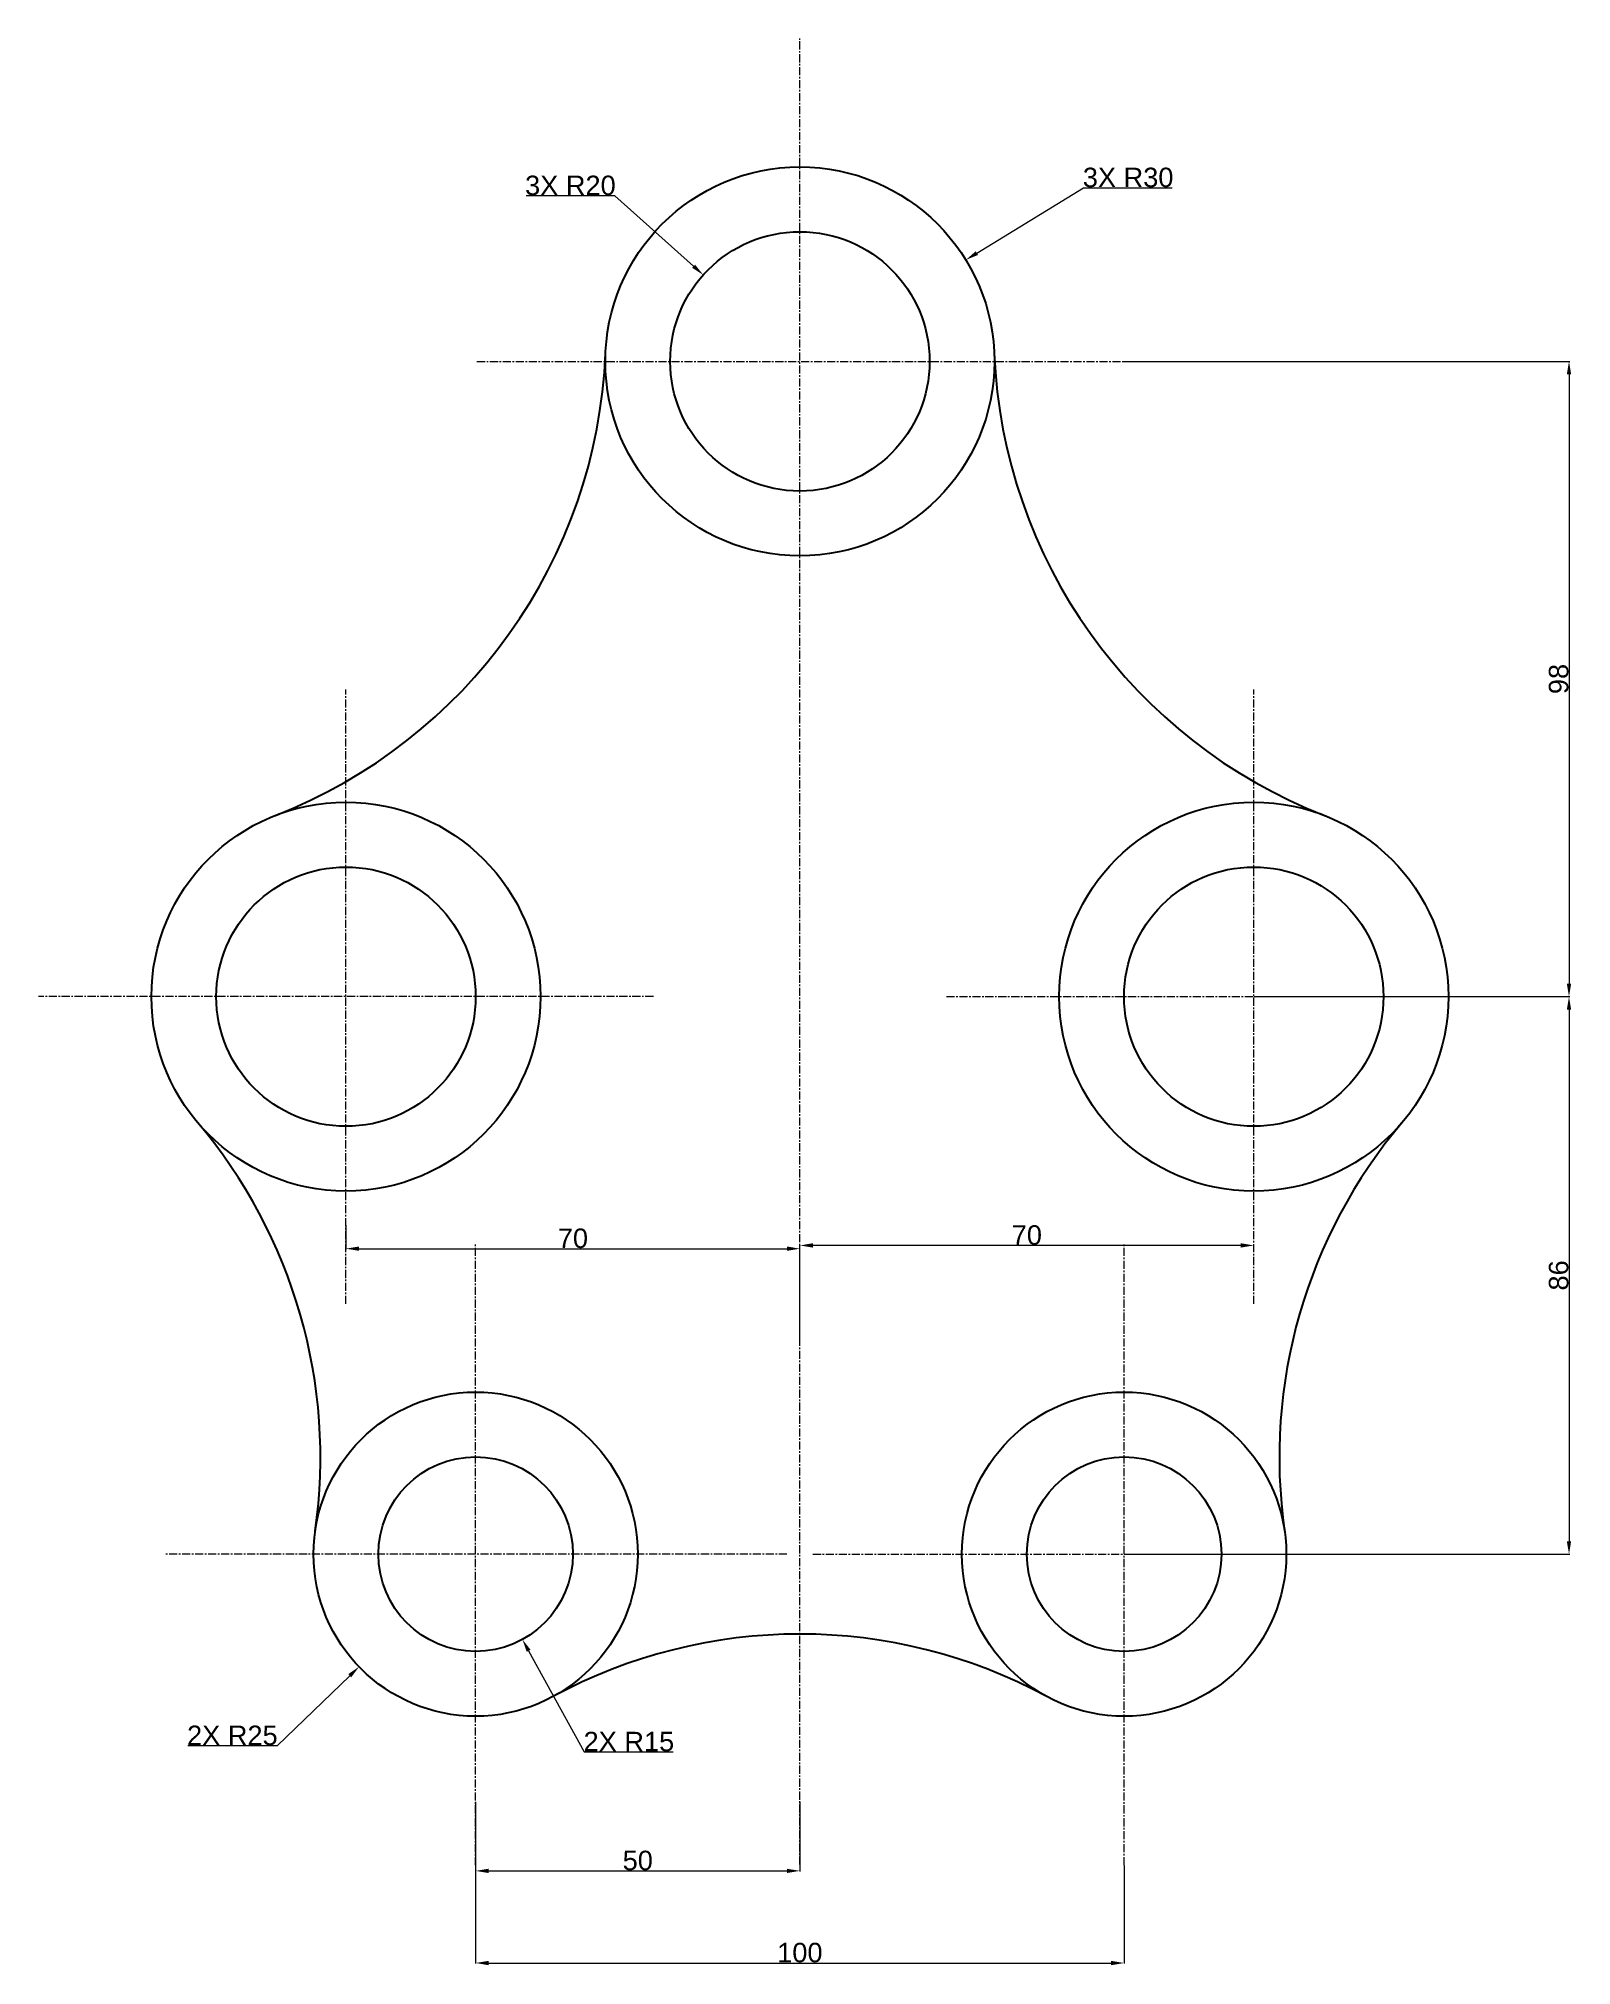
# Model space of a CAD drawing. Header units: millimetres. Extents: x -117 to 119, y -247 to 50.
import ezdxf

# ---------------------------------------------------------------- set-up
doc = ezdxf.new("R2010")
doc.units = ezdxf.units.MM
doc.header["$MEASUREMENT"] = 0
doc.linetypes.add('CENTER', pattern=[2, 1.25, -0.25, 0.25, -0.25])
doc.layers.add('AM_5', color=3, linetype='Continuous', lineweight=15)
doc.layers.add('AM_7', color=4, linetype='CENTER', lineweight=15)
doc.styles.get("Standard").update_dxf_attribs({"font": 'arial.ttf'})
doc.dimstyles.new('AM_ANSI$0', dxfattribs={"dimtxt": 3, "dimasz": 2, "dimexe": 0.1, "dimexo": 0.05, "dimgap": 0.06, "dimtad": 1, "dimtoh": 1, "dimdec": 3, "dimzin": 9, "dimdsep": 46, "dimtxsty": 'Standard', "dimcen": 0, "dimclrd": 256, "dimclre": 256, "dimclrt": 2, "dimadec": 0, "dimazin": 2, "dimtp": 0.1, "dimtm": 0.1, "dimtfac": 0.71, "dimtdec": 3, "dimtofl": 0, "dimtmove": 0, "dimatfit": 3, "dimfxl": 1, "dimtolj": 1, "dimtzin": 7, "dimlwd": -1, "dimlwe": -1, "dimarcsym": 1})
doc.dimstyles.new('AM_ANSI$4', dxfattribs={"dimtxt": 3, "dimasz": 2, "dimexe": 0.1, "dimexo": 0.05, "dimgap": 0.06, "dimtad": 1, "dimtoh": 1, "dimdec": 3, "dimzin": 9, "dimdsep": 46, "dimtxsty": 'Standard', "dimcen": 0, "dimclrd": 256, "dimclre": 256, "dimclrt": 2, "dimadec": 0, "dimazin": 2, "dimtp": 0.1, "dimtm": 0.1, "dimtfac": 0.71, "dimtdec": 3, "dimtofl": 0, "dimtmove": 0, "dimatfit": 0, "dimfxl": 1, "dimtolj": 1, "dimtzin": 7, "dimlwd": -1, "dimlwe": -1, "dimarcsym": 1})

# ---------------------------------------------------------------- blocks, each defined once
blk = doc.blocks.new('*D5')
at = {"layer": 'AM_5', "transparency": 16777216}
for p, q in [((27.3, 16.7), (43.76, 26.76)), ((43.76, 26.76), (57.42, 26.76))]:
    blk.add_line(p, q, dxfattribs=at)
blk.add_solid([(27.12, 16.98), (27.47, 16.41), (25.59, 15.65)], dxfattribs=at)
at = {"layer": 'Defpoints', "color": 0, "transparency": 16777216}
for p in [(25.59, 15.65), (0, 0)]:
    blk.add_point(p, dxfattribs=at)
at = {"layer": 'AM_5', "color": 2, "transparency": 16777216, "insert": (50.62, 28.36), "char_height": 3, "attachment_point": 5}
blk.add_mtext('\\A1;3X R30', dxfattribs=at)
blk = doc.blocks.new('*D6')
at = {"layer": 'AM_5', "transparency": 16777216}
for p, q in [((-28.52, 25.54), (-42.19, 25.54)), ((-16.39, 14.67), (-28.52, 25.54))]:
    blk.add_line(p, q, dxfattribs=at)
blk.add_solid([(-16.17, 14.92), (-16.61, 14.43), (-14.9, 13.34)], dxfattribs=at)
at = {"layer": 'Defpoints', "color": 0, "transparency": 16777216}
for p in [(-14.9, 13.34), (0, 0)]:
    blk.add_point(p, dxfattribs=at)
at = {"layer": 'AM_5', "color": 2, "transparency": 16777216, "insert": (-35.39, 27.13), "char_height": 3, "attachment_point": 5}
blk.add_mtext('\\A1;3X R20', dxfattribs=at)
blk = doc.blocks.new('*D7')
at = {"layer": 'AM_5', "transparency": 16777216}
for p, q in [((-69.42, -202.75), (-80.61, -213.56)), ((-80.61, -213.56), (-94.36, -213.56))]:
    blk.add_line(p, q, dxfattribs=at)
blk.add_solid([(-69.65, -202.51), (-69.19, -202.99), (-67.98, -201.37)], dxfattribs=at)
at = {"layer": 'Defpoints', "color": 0, "transparency": 16777216}
for p in [(-50, -184), (-67.98, -201.37)]:
    blk.add_point(p, dxfattribs=at)
at = {"layer": 'AM_5', "color": 2, "transparency": 16777216, "insert": (-87.52, -211.97), "char_height": 3, "attachment_point": 5}
blk.add_mtext('\\A1;2X R25', dxfattribs=at)
blk = doc.blocks.new('*D8')
at = {"layer": 'AM_5', "transparency": 16777216}
for p, q in [((-41.83, -198.91), (-33.27, -214.52)), ((-33.27, -214.52), (-19.53, -214.52))]:
    blk.add_line(p, q, dxfattribs=at)
blk.add_solid([(-41.54, -198.75), (-42.12, -199.07), (-42.79, -197.15)], dxfattribs=at)
at = {"layer": 'Defpoints', "color": 0, "transparency": 16777216}
for p in [(-50, -184), (-42.79, -197.15)]:
    blk.add_point(p, dxfattribs=at)
at = {"layer": 'AM_5', "color": 2, "transparency": 16777216, "insert": (-26.37, -212.93), "char_height": 3, "attachment_point": 5}
blk.add_mtext('\\A1;2X R15', dxfattribs=at)
blk = doc.blocks.new('*D15')
at = {"layer": 'AM_5', "transparency": 16777216}
for p, q in [((49.85, 0), (118.71, 0)), ((118.61, -2), (118.61, -96)), ((70.05, -98), (118.71, -98))]:
    blk.add_line(p, q, dxfattribs=at)
for points in [[(118.27, -2), (118.94, -2), (118.61, 0)], [(118.27, -96), (118.94, -96), (118.61, -98)]]:
    blk.add_solid(points, dxfattribs=at)
at = {"layer": 'Defpoints', "color": 0, "transparency": 16777216}
for p in [(49.8, 0), (70, -98), (118.61, -98)]:
    blk.add_point(p, dxfattribs=at)
at = {"layer": 'AM_5', "color": 2, "transparency": 16777216, "insert": (117.02, -49), "char_height": 3, "attachment_point": 5, "rotation": 90}
blk.add_mtext('\\A1;98', dxfattribs=at)
blk = doc.blocks.new('*D16')
at = {"layer": 'AM_5', "transparency": 16777216}
for p, q in [((70.05, -98), (118.71, -98)), ((118.61, -100), (118.61, -182)), ((50.05, -184), (118.71, -184))]:
    blk.add_line(p, q, dxfattribs=at)
for points in [[(118.27, -100), (118.94, -100), (118.61, -98)], [(118.27, -182), (118.94, -182), (118.61, -184)]]:
    blk.add_solid(points, dxfattribs=at)
at = {"layer": 'Defpoints', "color": 0, "transparency": 16777216}
for p in [(70, -98), (50, -184), (118.61, -184)]:
    blk.add_point(p, dxfattribs=at)
at = {"layer": 'AM_5', "color": 2, "transparency": 16777216, "insert": (117.02, -141), "char_height": 3, "attachment_point": 5, "rotation": 90}
blk.add_mtext('\\A1;86', dxfattribs=at)
blk = doc.blocks.new('*D17')
at = {"layer": 'AM_5', "transparency": 16777216}
for p, q in [((-70, -133.27), (-70, -136.98)), ((-68, -136.88), (-2, -136.88)), ((0, -150.89), (0, -136.78))]:
    blk.add_line(p, q, dxfattribs=at)
for points in [[(-68, -136.54), (-68, -137.21), (-70, -136.88)], [(-2, -136.54), (-2, -137.21), (0, -136.88)]]:
    blk.add_solid(points, dxfattribs=at)
at = {"layer": 'Defpoints', "color": 0, "transparency": 16777216}
for p in [(-70, -133.22), (0, -136.88), (0, -150.94)]:
    blk.add_point(p, dxfattribs=at)
at = {"layer": 'AM_5', "color": 2, "transparency": 16777216, "insert": (-35, -135.29), "char_height": 3, "attachment_point": 5}
blk.add_mtext('\\A1;70', dxfattribs=at)
blk = doc.blocks.new('*D18')
at = {"layer": 'AM_5', "transparency": 16777216}
for p, q in [((0, -144.18), (0, -136.28)), ((68, -136.38), (2, -136.38)), ((70, -136.83), (70, -136.28))]:
    blk.add_line(p, q, dxfattribs=at)
for points in [[(2, -136.04), (2, -136.71), (0, -136.38)], [(68, -136.04), (68, -136.71), (70, -136.38)]]:
    blk.add_solid(points, dxfattribs=at)
at = {"layer": 'Defpoints', "color": 0, "transparency": 16777216}
for p in [(0, -136.38), (70, -136.88), (0, -144.23)]:
    blk.add_point(p, dxfattribs=at)
at = {"layer": 'AM_5', "color": 2, "transparency": 16777216, "insert": (35, -134.79), "char_height": 3, "attachment_point": 5}
blk.add_mtext('\\A1;70', dxfattribs=at)
blk = doc.blocks.new('*D19')
at = {"layer": 'AM_5', "transparency": 16777216}
for p, q in [((-50, -232.04), (-50, -247.17)), ((50, -232.04), (50, -247.17)), ((-48, -247.07), (48, -247.07))]:
    blk.add_line(p, q, dxfattribs=at)
for points in [[(-48, -246.74), (-48, -247.41), (-50, -247.07)], [(48, -246.74), (48, -247.41), (50, -247.07)]]:
    blk.add_solid(points, dxfattribs=at)
at = {"layer": 'Defpoints', "color": 0, "transparency": 16777216}
for p in [(-50, -231.99), (50, -231.99), (50, -247.07)]:
    blk.add_point(p, dxfattribs=at)
at = {"layer": 'AM_5', "color": 2, "transparency": 16777216, "insert": (0, -245.48), "char_height": 3, "attachment_point": 5}
blk.add_mtext('\\A1;100', dxfattribs=at)
blk = doc.blocks.new('*D20')
at = {"layer": 'AM_5', "transparency": 16777216}
for p, q in [((-50, -222.21), (-50, -232.96)), ((0, -222.21), (0, -232.96)), ((-48, -232.86), (-2, -232.86))]:
    blk.add_line(p, q, dxfattribs=at)
for points in [[(-48, -232.53), (-48, -233.19), (-50, -232.86)], [(-2, -232.53), (-2, -233.19), (0, -232.86)]]:
    blk.add_solid(points, dxfattribs=at)
at = {"layer": 'Defpoints', "color": 0, "transparency": 16777216}
for p in [(-50, -222.16), (0, -222.16), (0, -232.86)]:
    blk.add_point(p, dxfattribs=at)
at = {"layer": 'AM_5', "color": 2, "transparency": 16777216, "insert": (-25, -231.27), "char_height": 3, "attachment_point": 5}
blk.add_mtext('\\A1;50', dxfattribs=at)

msp = doc.modelspace()

# ---------------------------------------------------------------- linework, layer by layer
for centre, radius in [((0, 0), 30), ((0, 0), 20), ((-70, -98), 30), ((70, -98), 30), ((-70, -98), 20), ((70, -98), 20), ((-50, -184), 25), ((50, -184), 25), ((-50, -184), 15), ((50, -184), 15)]:
    msp.add_circle(centre, radius)
for centre, start, end in [((-109.9077, 4.5055), 291.272081, 357.652564), ((109.9077, 4.5055), 182.347436, 248.727919), ((-153.9368, -169.0958), 351.839589, 40.265108), ((153.9368, -169.0958), 139.734892, 188.160411), ((0, -276.3309), 61.56311, 118.43689)]:
    msp.add_arc(centre, 80, start, end)
at = {"layer": 'AM_7'}
for p, q in [((0, -231.8749), (0, 49.8009)), ((-49.8009, 0), (49.8009, 0)), ((-70, -145.4057), (-70, -50.5943)), ((70, -145.4057), (70, -50.5943)), ((-22.5943, -98), (-117.4057, -98)), ((22.5943, -98), (117.4057, -98)), ((-50, -231.9925), (-50, -136.0075)), ((50, -231.9925), (50, -136.0075)), ((-2.0075, -184), (-97.9925, -184)), ((2.0075, -184), (97.9925, -184))]:
    msp.add_line(p, q, dxfattribs=at)

# ---------------------------------------------------------------- dimensions: what is measured, and where the dimension line sits
at = {"layer": 'AM_5'}
for center, mpoint, text, picture, middle in [((0, 0), (25.5924, 15.6534), '3X <>', '*D5', (50.6184, 26.7639)), ((0, 0), (-14.9013, 13.3398), '3X <>', '*D6', (-35.3854, 25.535)), ((-50, -184), (-67.9844, -201.3655), '2X <>', '*D7', (-87.5182, -213.5605)), ((-50, -184), (-42.7909, -197.154), '2X <>', '*D8', (-26.3693, -214.5198))]:
    dim = msp.add_radius_dim(center=center, mpoint=mpoint, text=text, dimstyle='AM_ANSI$4', override={"dimpost": ''}, dxfattribs=at)
    dim.commit()
    dim.dimension.update_dxf_attribs({"geometry": picture, "text_midpoint": middle, "dimtype": 164})
for base, p1, p2, angle, picture, middle in [((118.6079, -98), (49.8009, 0), (70, -98), 90, '*D15', (117.0162, -49)), ((0, -232.8612), (-50, -222.1573), (0, -222.1573), 0, '*D20', (-25, -231.2695))]:
    dim = msp.add_linear_dim(base=base, p1=p1, p2=p2, angle=angle, dimstyle='AM_ANSI$0', override={"dimpost": ''}, dxfattribs=at)
    dim.commit()
    dim.dimension.update_dxf_attribs({"geometry": picture, "text_midpoint": middle})
for base, p1, p2, angle, picture, middle in [((118.6079, -184), (70, -98), (50, -184), 90, '*D16', (117.0162, -141)), ((0, -136.8773), (-70, -133.2152), (0, -150.9377), 0, '*D17', (-35, -135.2855)), ((0, -136.3773), (70, -136.8773), (0, -144.2331), 0, '*D18', (35, -134.7855)), ((50, -247.0726), (-50, -231.9925), (50, -231.9925), 0, '*D19', (0, -245.4808))]:
    dim = msp.add_linear_dim(base=base, p1=p1, p2=p2, angle=angle, dimstyle='AM_ANSI$0', dxfattribs=at)
    dim.commit()
    dim.dimension.update_dxf_attribs({"geometry": picture, "text_midpoint": middle})

doc.saveas('drawing.dxf')
